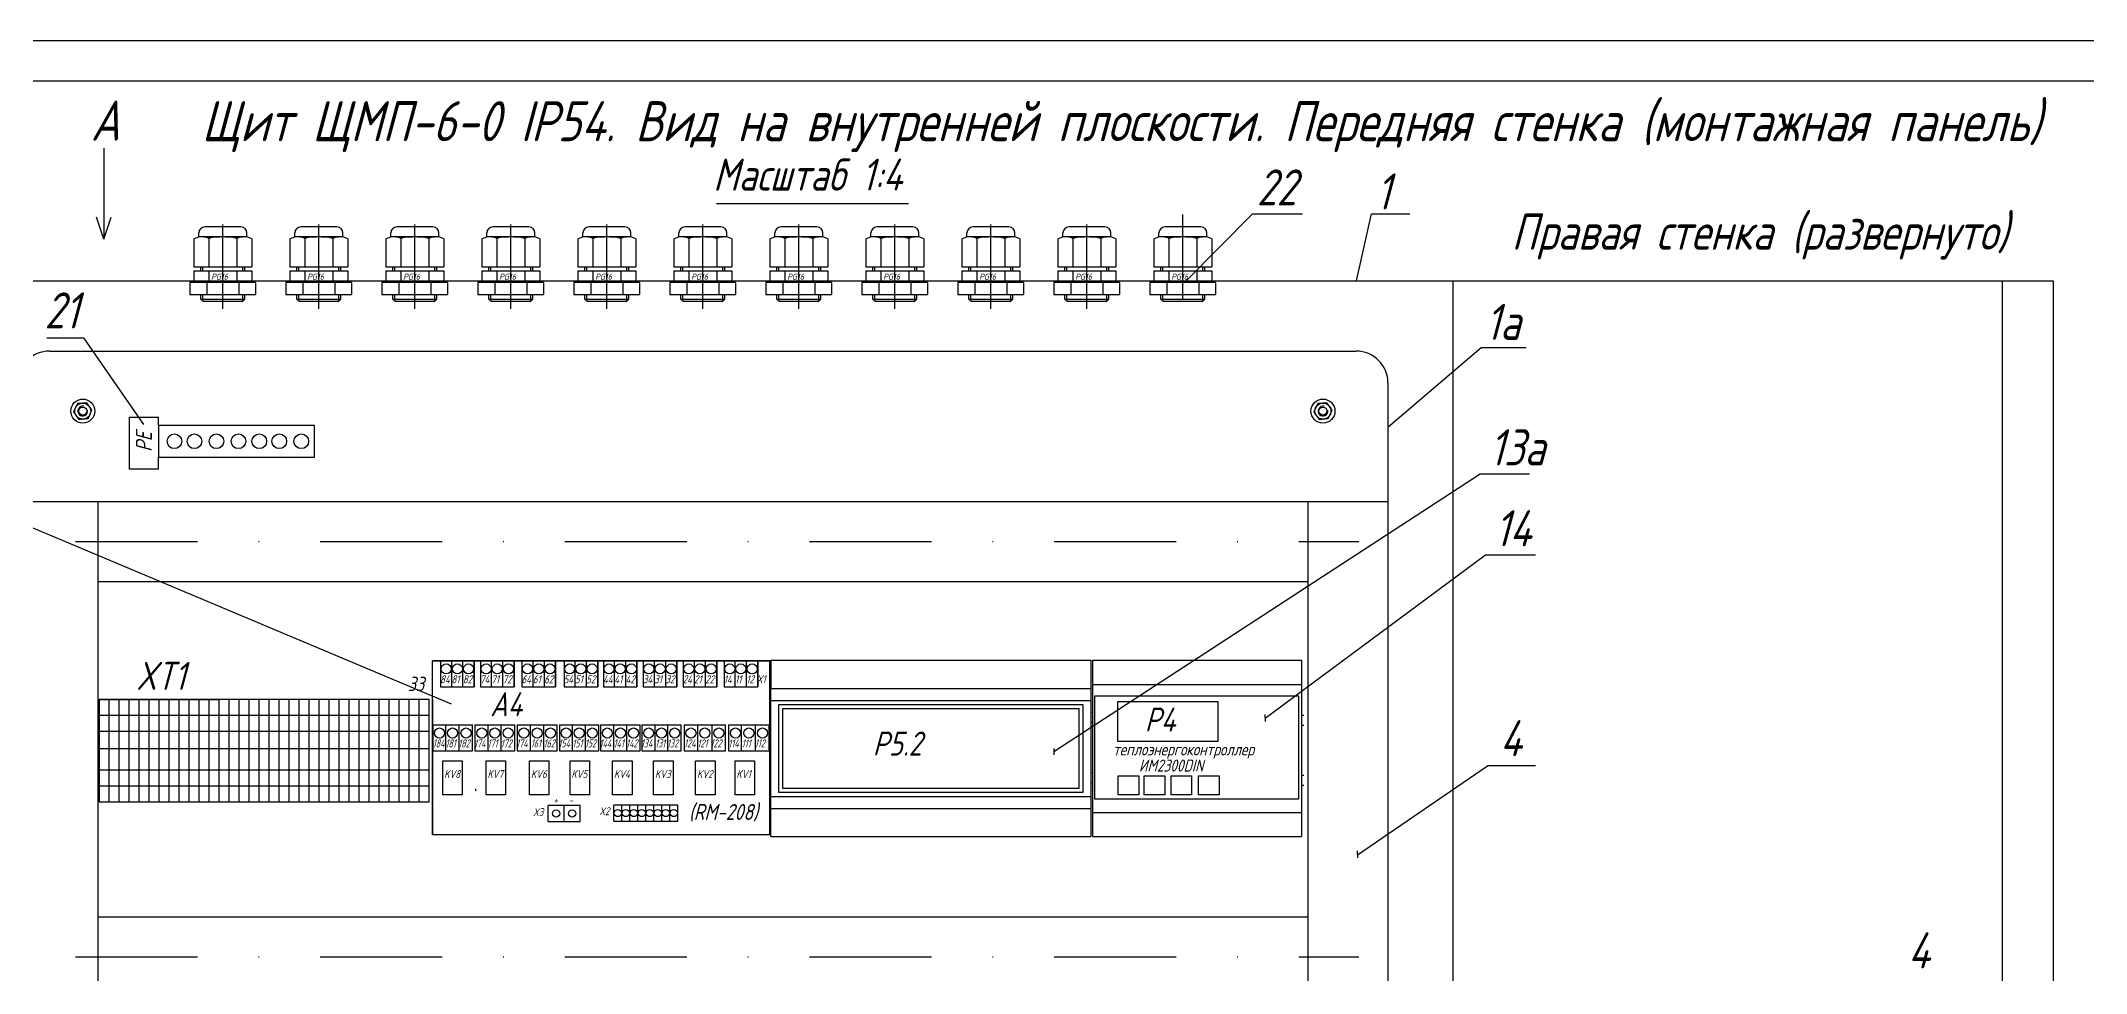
# Model space of a CAD drawing. Header units: millimetres. Extents: x 1012 to 5632, y 4 to 1530.
# Drawn here: x 1150.7 to 1406.3, y 565.6 to 682.1 of the extents above; entities that cross this region are included whole.
import ezdxf

# ---------------------------------------------------------------- set-up
doc = ezdxf.new("R2010")
doc.units = ezdxf.units.MM
doc.linetypes.add('DASHDOTX2', pattern=[50.8, 25.4, -12.7, 0, -12.7])
doc.layers.add('АСУТП', color=7, linetype='Continuous')
doc.layers.add('ссылки', color=7, linetype='Continuous')
doc.styles.add('GOST тип А', font='GOST_A.TTF', dxfattribs={"oblique": 15})
doc.styles.get("Standard").update_dxf_attribs({"font": 'GOST_A.TTF', "width": 0.8, "oblique": 15, "height": 3})

# ---------------------------------------------------------------- blocks, each defined once
blk = doc.blocks.new('PG16')
at = {"lineweight": 30}
for p, q in [((-3.62, 5.43), (-3, 5.68)), ((-3.62, 5.43), (-3.62, 1.93)), ((-3, 5.68), (-3, 6.18)), ((3, 5.68), (-3, 5.68)), ((2.25, 6.93), (-2.25, 6.93)), ((-1.75, 5.68), (-1.75, 1.93)), ((1.75, 5.68), (1.75, 1.93)), ((3, 5.68), (3, 6.18)), ((3.62, 5.43), (3, 5.68)), ((3.62, 5.43), (3.62, 1.93)), ((-4.12, 0), (-4.12, -1.5)), ((4.12, 0), (-4.12, 0)), ((-3.62, 1.93), (3.62, 1.93)), ((-3.62, 1.43), (-3.62, 0.18)), ((-3.62, 1.43), (3.62, 1.43)), ((-3.62, 0.18), (3.62, 0.18)), ((-2.75, 1.43), (-2.75, 1.93)), ((-2.75, 0), (-2.75, 0.18)), ((-2, 0), (-2, -1.5)), ((-1.75, 1.43), (-1.75, 0.18)), ((1.75, 1.43), (1.75, 0.18)), ((2, 0), (2, -1.5)), ((2.75, 1.43), (2.75, 1.93)), ((2.75, 0), (2.75, 0.18)), ((3.62, 1.43), (3.62, 0.18)), ((4.12, -1.5), (4.12, 0)), ((-4.12, -1.5), (4.12, -1.5)), ((-2.75, -2.07), (-2.75, -1.5)), ((-2.75, -2.07), (2.75, -2.07)), ((-2.75, -2.07), (-2.5, -2.32)), ((-2.5, -2.32), (2.5, -2.32)), ((2.75, -2.07), (2.5, -2.32)), ((2.75, -2.07), (2.75, -1.5))]:
    blk.add_line(p, q, dxfattribs=at)
for p, q in [((-2.5, 1.43), (-2.5, 1.93)), ((-2.5, 0), (-2.5, 0.18)), ((2.5, 1.43), (2.5, 1.93)), ((2.5, 0), (2.5, 0.18)), ((-2.5, -2.32), (-2.5, -1.5)), ((2.5, -2.32), (2.5, -1.5))]:
    blk.add_line(p, q)
for centre, start, end in [((-2.25, 6.18), 90, 180), ((2.25, 6.18), 0, 90)]:
    blk.add_arc(centre, 0.75, start, end, dxfattribs=at)
for centre, major_axis, ratio, start_param, end_param in [((-2.69, 5.43), (-0.937, 0), 0.266667, 3.141593, 4.712389), ((0, 5.43), (-1.75, 0), 0.142857, 3.141593, 6.283185), ((2.69, 5.43), (0.938, 0), 0.266667, 1.570796, 3.141593)]:
    blk.add_ellipse(centre, major_axis=major_axis, ratio=ratio, start_param=start_param, end_param=end_param, dxfattribs=at)
at = {"layer": 'ссылки', "lineweight": 30, "oblique": 15}
blk.add_text('PG16', height=0.75, dxfattribs=at).set_placement((-1.47, 0.35))

msp = doc.modelspace()

# ---------------------------------------------------------------- linework, layer by layer
at = {"color": 7}
for p, q in [((1862.8493, 682.0808), (1021.8493, 682.0808)), ((1158.5988, 668.6732), (1158.5988, 657.309)), ((1158.5988, 657.309), (1157.6804, 660.062)), ((1158.5988, 657.309), (1159.5173, 660.062)), ((1235.1789, 661.7526), (1259.1571, 661.7526)), ((1293.4574, 649.8769, 248.958), (1293.4574, 660.4089, 248.958)), ((1293.87, 652.0938), (1302.1455, 660.5017)), ((1302.1455, 660.5017), (1308.4047, 660.5017)), ((1315.1668, 652.0938), (1317.0376, 660.5017)), ((1317.0376, 660.5017), (1321.7968, 660.5017)), ((1158.5988, 657.309), (1158.5988, 657.309)), ((1173.4574, 648.6269, 248.958), (1173.4574, 659.1589, 248.958)), ((1185.4574, 648.6269, 248.958), (1185.4574, 659.1589, 248.958)), ((1197.4574, 648.6269, 248.958), (1197.4574, 659.1589, 248.958)), ((1209.4574, 648.6269, 248.958), (1209.4574, 659.1589, 248.958)), ((1221.4574, 648.6269, 248.958), (1221.4574, 659.1589, 248.958)), ((1233.4574, 648.6269, 248.958), (1233.4574, 659.1589, 248.958)), ((1245.4574, 648.6269, 248.958), (1245.4574, 659.1589, 248.958)), ((1257.4574, 648.6269, 248.958), (1257.4574, 659.1589, 248.958)), ((1269.4574, 648.6269, 248.958), (1269.4574, 659.1589, 248.958)), ((1281.4574, 648.6269, 248.958), (1281.4574, 659.1589, 248.958)), ((1151.4438, 645.0065), (1156.0601, 645.0065)), ((1156.0601, 645.0065), (1163.5529, 634.1643)), ((1319.0824, 633.8388), (1330.7108, 643.8035)), ((1330.7108, 643.8035), (1336.3489, 643.8035)), ((1161.8076, 628.5736), (1161.8076, 635.0736)), ((1161.8076, 635.0736), (1165.4163, 635.0736)), ((1165.4163, 634.0736), (1165.4163, 635.0736)), ((1165.4163, 634.0736), (1169.4163, 634.0736)), ((1165.4163, 634.0736), (1165.4163, 630.0736)), ((1169.4163, 634.0736), (1173.4163, 634.0736)), ((1173.4163, 634.0736), (1184.9343, 634.0736)), ((1184.9343, 630.0736), (1184.9343, 634.0736)), ((1165.4163, 630.0736), (1169.4163, 630.0736)), ((1165.4163, 628.5736), (1165.4163, 630.0736)), ((1169.4163, 630.0736), (1173.4163, 630.0736)), ((1173.4163, 630.0736), (1184.9343, 630.0736)), ((1202.0328, 599.2334), (1135.8855, 627.0371)), ((1165.4163, 628.5736), (1161.8076, 628.5736)), ((1277.3117, 593.3243), (1330.612, 627.9897)), ((1330.612, 627.9897), (1336.761, 627.9897)), ((1303.7125, 597.492), (1331.2855, 617.8845)), ((1331.2855, 617.8845), (1337.5286, 617.8845)), ((1242.0091, 604.637), (1199.6769, 604.637)), ((1199.6769, 599.7988), (1199.6769, 604.637)), ((1200.6726, 604.637), (1200.6726, 601.3979)), ((1202.0726, 601.3979), (1202.0726, 604.637)), ((1203.4726, 601.3979), (1203.4726, 604.637)), ((1204.8726, 604.637), (1204.8726, 601.3979)), ((1204.8726, 601.3979), (1204.8726, 604.637)), ((1205.6563, 604.637), (1205.6563, 601.3979)), ((1207.0563, 601.3979), (1207.0563, 604.637)), ((1208.4563, 601.3979), (1208.4563, 604.637)), ((1209.8563, 604.637), (1209.8563, 601.3979)), ((1209.8563, 601.3979), (1209.8563, 604.637)), ((1210.8477, 604.637), (1210.8477, 601.3979)), ((1212.2477, 601.3979), (1212.2477, 604.637)), ((1213.6477, 601.3979), (1213.6477, 604.637)), ((1215.0477, 604.637), (1215.0477, 601.3979)), ((1215.0477, 601.3979), (1215.0477, 604.637)), ((1216.1083, 604.637), (1216.1083, 601.3979)), ((1217.5083, 601.3979), (1217.5083, 604.637)), ((1218.9083, 601.3979), (1218.9083, 604.637)), ((1220.3083, 604.637), (1220.3083, 601.3979)), ((1220.3083, 601.3979), (1220.3083, 604.637)), ((1221.0228, 604.637), (1221.0228, 601.3979)), ((1222.4228, 601.3979), (1222.4228, 604.637)), ((1223.8228, 601.3979), (1223.8228, 604.637)), ((1225.2228, 604.637), (1225.2228, 601.3979)), ((1225.2228, 601.3979), (1225.2228, 604.637)), ((1226.0065, 604.637), (1226.0065, 601.3979)), ((1227.4065, 601.3979), (1227.4065, 604.637)), ((1228.8065, 601.3979), (1228.8065, 604.637)), ((1230.2065, 604.637), (1230.2065, 601.3979)), ((1230.2065, 601.3979), (1230.2065, 604.637)), ((1230.9903, 604.637), (1230.9903, 601.3979)), ((1232.3903, 601.3979), (1232.3903, 604.637)), ((1233.7903, 601.3979), (1233.7903, 604.637)), ((1235.1903, 604.637), (1235.1903, 601.3979)), ((1235.1903, 601.3979), (1235.1903, 604.637)), ((1236.1124, 604.637), (1236.1124, 601.3979)), ((1237.5124, 601.3979), (1237.5124, 604.637)), ((1238.9124, 601.3979), (1238.9124, 604.637)), ((1240.3124, 604.637), (1240.3124, 601.3979)), ((1240.3124, 601.3979), (1240.3124, 604.637)), ((1241.9584, 604.7089), (1241.9584, 601.2089)), ((1241.9584, 604.7089), (1281.9584, 604.7089)), ((1282.164, 604.7089), (1285.4854, 604.7089)), ((1200.6726, 601.3979), (1204.8726, 601.3979)), ((1205.6563, 601.3979), (1209.8563, 601.3979)), ((1210.8477, 601.3979), (1215.0477, 601.3979)), ((1216.1083, 601.3979), (1220.3083, 601.3979)), ((1221.0228, 601.3979), (1225.2228, 601.3979)), ((1226.0065, 601.3979), (1230.2065, 601.3979)), ((1230.9903, 601.3979), (1235.1903, 601.3979)), ((1236.1124, 601.3979), (1240.3124, 601.3979)), ((1241.9584, 601.2089), (1281.9584, 601.2089)), ((1282.164, 601.7042), (1308.2602, 601.7042)), ((1158.0035, 599.7988), (1158.0035, 599.7988)), ((1158.0035, 599.7988), (1173.0635, 599.7988)), ((1172.9928, 599.7988), (1172.9928, 599.7988)), ((1187.9928, 599.7988), (1187.9928, 599.7988)), ((1199.6769, 599.7988), (1199.6769, 582.9157)), ((1241.9584, 599.7089), (1281.9584, 599.7089)), ((1242.9584, 588.2089), (1242.9584, 599.2089)), ((1242.9584, 599.2089), (1245.4584, 599.2089)), ((1243.2084, 599.2089), (1280.9584, 599.2089)), ((1243.4584, 588.7089), (1243.4584, 598.7089)), ((1243.4584, 598.7089), (1247.2084, 598.7089)), ((1243.9584, 598.7089), (1280.4584, 598.7089)), ((1280.4584, 598.7089), (1280.4584, 588.7089)), ((1280.9584, 599.2089), (1280.9584, 588.2089)), ((1282.4624, 600.2554), (1307.9014, 600.2554)), ((1282.4624, 587.3583), (1282.4624, 600.2554)), ((1285.3246, 599.5774), (1297.8346, 599.5774)), ((1285.3246, 594.5774), (1285.3246, 599.5774)), ((1297.8346, 599.5774), (1297.8346, 594.5774)), ((1307.9014, 600.2554), (1307.9014, 587.3583)), ((1199.6935, 596.6312), (1199.6935, 593.3921)), ((1199.6935, 596.6312), (1204.6755, 596.6312)), ((1200.3914, 596.6312), (1204.3455, 596.6312)), ((1201.3501, 593.3921), (1201.3501, 596.6312)), ((1202.9816, 593.3921), (1202.9816, 596.6312)), ((1204.6755, 593.3921), (1204.6755, 596.6312)), ((1204.9715, 596.6312), (1204.9715, 593.3921)), ((1204.9715, 596.6312), (1209.9692, 596.6312)), ((1205.6694, 596.6312), (1209.8694, 596.6312)), ((1206.6209, 593.3921), (1206.6209, 596.6312)), ((1208.248, 593.3921), (1208.248, 596.6312)), ((1209.9692, 593.3921), (1209.9692, 596.6312)), ((1210.2374, 596.6312), (1210.2374, 593.3921)), ((1210.2374, 596.6312), (1215.2351, 596.6312)), ((1210.9353, 596.6312), (1215.1353, 596.6312)), ((1211.8946, 593.3921), (1211.8946, 596.6312)), ((1213.5794, 593.3921), (1213.5794, 596.6312)), ((1215.2351, 593.3921), (1215.2351, 596.6312)), ((1215.518, 596.6312), (1215.518, 593.3921)), ((1215.518, 596.6312), (1220.4581, 596.6312)), ((1216.2159, 596.6312), (1220.4159, 596.6312)), ((1217.1752, 593.3921), (1217.1752, 596.6312)), ((1218.8024, 593.3921), (1218.8024, 596.6312)), ((1220.4581, 593.3921), (1220.4581, 596.6312)), ((1220.6694, 596.6312), (1220.6694, 593.3921)), ((1220.6694, 596.6312), (1225.6095, 596.6312)), ((1221.3673, 596.6312), (1225.5673, 596.6312)), ((1222.3266, 593.3921), (1222.3266, 596.6312)), ((1223.9538, 593.3921), (1223.9538, 596.6312)), ((1225.6095, 593.3921), (1225.6095, 596.6312)), ((1225.8369, 596.6312), (1225.8369, 593.3921)), ((1225.8369, 596.6312), (1230.73, 596.6312)), ((1227.4976, 593.3921), (1227.4976, 596.6312)), ((1229.0631, 593.3921), (1229.0631, 596.6312)), ((1230.73, 593.3921), (1230.73, 596.6312)), ((1231.1226, 596.6312), (1231.1226, 593.3921)), ((1231.1226, 596.6312), (1236.2693, 596.6312)), ((1232.8137, 593.3921), (1232.8137, 596.6312)), ((1234.6024, 593.3921), (1234.6024, 596.6312)), ((1236.2693, 593.3921), (1236.2693, 596.6312)), ((1236.6473, 596.6312), (1236.6473, 593.3921)), ((1236.6473, 596.6312), (1241.7535, 596.6312)), ((1238.2979, 593.3921), (1238.2979, 596.6312)), ((1240.0154, 593.3921), (1240.0154, 596.6312)), ((1241.7535, 593.3921), (1241.7535, 596.6312)), ((1303.7125, 597.5724), (1303.7125, 597.9631)), ((1303.7125, 597.5724), (1303.7125, 597.5724)), ((1303.7125, 597.5724), (1303.7125, 597.088)), ((1157.8324, 593.691), (1199.2535, 593.691)), ((1199.6935, 593.3921), (1204.6755, 593.3921)), ((1200.3914, 593.3921), (1204.3455, 593.3921)), ((1204.9715, 593.3921), (1209.9692, 593.3921)), ((1205.6694, 593.3921), (1209.8694, 593.3921)), ((1210.2374, 593.3921), (1215.2351, 593.3921)), ((1210.9353, 593.3921), (1215.1353, 593.3921)), ((1215.518, 593.3921), (1220.4581, 593.3921)), ((1216.2159, 593.3921), (1220.4159, 593.3921)), ((1220.6694, 593.3921), (1225.6095, 593.3921)), ((1221.3673, 593.3921), (1225.5673, 593.3921)), ((1225.8369, 593.3921), (1230.73, 593.3921)), ((1231.1226, 593.3921), (1236.2693, 593.3921)), ((1236.6473, 593.3921), (1241.7535, 593.3921)), ((1241.9584, 582.7089), (1241.9584, 593.7089)), ((1277.3117, 593.7081), (1277.3117, 592.9095)), ((1297.8346, 594.5774), (1285.3246, 594.5774)), ((1315.2859, 580.4308), (1331.518, 591.539)), ((1337.5272, 591.539), (1331.518, 591.539)), ((1205.0901, 588.4022), (1205.0901, 588.6695)), ((1280.9584, 588.2089), (1242.9584, 588.2089)), ((1280.4584, 588.7089), (1243.4584, 588.7089)), ((1170.5035, 587.0488), (1170.5035, 587.0488)), ((1185.5035, 587.0488), (1185.5035, 587.0488)), ((1200.5035, 587.0488), (1200.5035, 587.0488)), ((1216.1241, 586.5863), (1214.1241, 586.5863)), ((1214.1241, 584.5863), (1214.1241, 586.5863)), ((1218.1241, 586.5863), (1216.1241, 586.5863)), ((1216.1241, 584.5863), (1216.1241, 586.5863)), ((1218.1241, 584.5863), (1218.1241, 586.5863)), ((1230.32, 586.6306), (1222.32, 586.6306)), ((1222.32, 584.6306), (1222.32, 586.6306)), ((1223.32, 584.6306), (1223.32, 586.6306)), ((1224.32, 584.6306), (1224.32, 586.6306)), ((1225.32, 584.6306), (1225.32, 586.6306)), ((1226.32, 584.6306), (1226.32, 586.6306)), ((1227.32, 584.6306), (1227.32, 586.6306)), ((1228.32, 584.6306), (1228.32, 586.6306)), ((1229.32, 584.6306), (1229.32, 586.6306)), ((1230.32, 584.6306), (1230.32, 586.6306)), ((1241.9584, 587.7089), (1281.9584, 587.7089)), ((1241.9584, 582.7089), (1241.9584, 586.2089)), ((1241.9584, 586.2089), (1281.9584, 586.2089)), ((1282.164, 585.7136), (1308.2602, 585.7136)), ((1307.9014, 587.3583), (1282.4624, 587.3583)), ((1199.6769, 582.9157), (1199.6769, 582.9157)), ((1214.1241, 584.5863), (1216.1241, 584.5863)), ((1216.1241, 584.5863), (1218.1241, 584.5863)), ((1222.32, 584.6306), (1230.32, 584.6306)), ((1282.164, 582.7089), (1285.4854, 582.7089)), ((1315.2859, 580.5112), (1315.2859, 580.9019)), ((1315.2859, 580.5112), (1315.2859, 580.0267))]:
    msp.add_line(p, q, dxfattribs=at)
at = {"color": 7, "lineweight": 30}
for p, q in [((1041.8493, 677.0808), (1857.8493, 677.0808)), ((1157.8324, 624.5467), (1157.8324, 377.7865)), ((1157.8324, 624.5467), (1309.0824, 624.5467)), ((1309.0824, 624.544), (1309.0824, 377.7865)), ((1319.0824, 624.544), (1319.0824, 377.7865)), ((1157.8324, 614.5467), (1309.0824, 614.5467)), ((1241.9584, 604.7089), (1281.9584, 604.7089)), ((1241.9584, 582.7089), (1241.9584, 604.7089)), ((1281.9584, 604.7089), (1281.9584, 582.7089)), ((1282.164, 604.7089), (1282.164, 582.7089)), ((1282.164, 604.7089), (1308.2602, 604.7089)), ((1308.2602, 604.7089), (1308.2602, 582.7089)), ((1158.0035, 587.0488), (1158.0035, 599.7988)), ((1158.0035, 599.7988), (1158.0035, 587.0488)), ((1158.0035, 587.0488), (1158.0035, 599.7988)), ((1158.0035, 587.0488), (1158.0035, 599.7988)), ((1199.2535, 599.7988), (1158.0035, 599.7988)), ((1158.0035, 599.7988), (1158.0035, 587.0488)), ((1158.0035, 587.0488), (1158.0035, 599.7988)), ((1158.0035, 587.0488), (1158.0035, 599.7988)), ((1158.0035, 587.0488), (1158.0035, 599.7988)), ((1158.0035, 587.0488), (1158.0035, 598.5488)), ((1158.0035, 598.5488), (1158.0035, 587.0488)), ((1158.0035, 587.0488), (1158.0035, 598.5488)), ((1158.0035, 587.0488), (1158.0035, 598.5488)), ((1158.0035, 587.0488), (1158.0035, 598.5488)), ((1158.0035, 598.5488), (1158.0035, 587.0488)), ((1158.0035, 587.0488), (1158.0035, 598.5488)), ((1159.2535, 587.0488), (1159.2535, 599.7988)), ((1159.2535, 587.0488), (1159.2535, 599.7988)), ((1160.5035, 587.0488), (1160.5035, 599.7988)), ((1160.5035, 587.0488), (1160.5035, 599.7988)), ((1161.7535, 587.0488), (1161.7535, 599.7988)), ((1161.7535, 587.0488), (1161.7535, 599.7988)), ((1163.0035, 587.0488), (1163.0035, 599.7988)), ((1163.0035, 587.0488), (1163.0035, 599.7988)), ((1164.2535, 587.0488), (1164.2535, 599.7988)), ((1164.2535, 587.0488), (1164.2535, 599.7988)), ((1165.5035, 587.0488), (1165.5035, 599.7988)), ((1165.5035, 587.0488), (1165.5035, 599.7988)), ((1166.7535, 587.0488), (1166.7535, 599.7988)), ((1166.7535, 587.0488), (1166.7535, 599.7988)), ((1168.0035, 587.0488), (1168.0035, 599.7988)), ((1168.0035, 587.0488), (1168.0035, 599.7988)), ((1169.2535, 587.0488), (1169.2535, 599.7988)), ((1169.2535, 587.0488), (1169.2535, 599.7988)), ((1170.5035, 587.0488), (1170.5035, 599.7988)), ((1171.7535, 587.0488), (1171.7535, 599.7988)), ((1171.7535, 587.0488), (1171.7535, 599.7988)), ((1171.7535, 587.0488), (1171.7535, 599.7988)), ((1173.0035, 587.0488), (1173.0035, 599.7988)), ((1173.0035, 587.0488), (1173.0035, 599.7988)), ((1173.0035, 587.0488), (1173.0035, 599.7988)), ((1174.2535, 587.0488), (1174.2535, 599.7988)), ((1174.2535, 587.0488), (1174.2535, 599.7988)), ((1175.5035, 587.0488), (1175.5035, 599.7988)), ((1175.5035, 587.0488), (1175.5035, 599.7988)), ((1176.7535, 587.0488), (1176.7535, 599.7988)), ((1176.7535, 587.0488), (1176.7535, 599.7988)), ((1178.0035, 587.0488), (1178.0035, 599.7988)), ((1178.0035, 587.0488), (1178.0035, 599.7988)), ((1179.2535, 587.0488), (1179.2535, 599.7988)), ((1179.2535, 587.0488), (1179.2535, 599.7988)), ((1180.5035, 587.0488), (1180.5035, 599.7988)), ((1180.5035, 587.0488), (1180.5035, 599.7988)), ((1181.7535, 587.0488), (1181.7535, 599.7988)), ((1181.7535, 587.0488), (1181.7535, 599.7988)), ((1183.0035, 587.0488), (1183.0035, 599.7988)), ((1183.0035, 587.0488), (1183.0035, 599.7988)), ((1184.2535, 587.0488), (1184.2535, 599.7988)), ((1184.2535, 587.0488), (1184.2535, 599.7988)), ((1185.5035, 587.0488), (1185.5035, 599.7988)), ((1186.7535, 587.0488), (1186.7535, 599.7988)), ((1186.7535, 587.0488), (1186.7535, 599.7988)), ((1186.7535, 587.0488), (1186.7535, 599.7988)), ((1188.0035, 587.0488), (1188.0035, 599.7988)), ((1188.0035, 587.0488), (1188.0035, 599.7988)), ((1188.0035, 587.0488), (1188.0035, 599.7988)), ((1189.2535, 587.0488), (1189.2535, 599.7988)), ((1189.2535, 587.0488), (1189.2535, 599.7988)), ((1190.5035, 587.0488), (1190.5035, 599.7988)), ((1190.5035, 587.0488), (1190.5035, 599.7988)), ((1191.7535, 587.0488), (1191.7535, 599.7988)), ((1191.7535, 587.0488), (1191.7535, 599.7988)), ((1193.0035, 587.0488), (1193.0035, 599.7988)), ((1193.0035, 587.0488), (1193.0035, 599.7988)), ((1194.2535, 587.0488), (1194.2535, 599.7988)), ((1194.2535, 587.0488), (1194.2535, 599.7988)), ((1195.5035, 587.0488), (1195.5035, 599.7988)), ((1195.5035, 587.0488), (1195.5035, 599.7988)), ((1196.7535, 587.0488), (1196.7535, 599.7988)), ((1196.7535, 587.0488), (1196.7535, 599.7988)), ((1198.0035, 587.0488), (1198.0035, 599.7988)), ((1198.0035, 587.0488), (1198.0035, 599.7988)), ((1199.2535, 587.0488), (1199.2535, 599.7988)), ((1241.9009, 598.1738), (1241.7482, 598.1738)), ((1282.122, 598.1738), (1281.9693, 598.1738)), ((1158.0301, 597.8226), (1157.8993, 597.8226)), ((1157.8993, 597.8226), (1157.8993, 589.0726)), ((1158.0301, 596.5726), (1157.8993, 596.5726)), ((1199.2535, 597.7988), (1158.0035, 597.7988)), ((1199.2535, 595.7988), (1158.0035, 595.7988)), ((1241.9221, 596.9238), (1241.7694, 596.9238)), ((1282.1432, 596.9238), (1281.9905, 596.9238)), ((1308.5849, 597.8226), (1308.3186, 597.8226)), ((1308.5849, 596.5726), (1308.3186, 596.5726)), ((1158.0035, 591.0488), (1199.2535, 591.0488)), ((1241.9314, 590.6738), (1241.7787, 590.6738)), ((1282.1525, 590.6738), (1281.9998, 590.6738)), ((1158.0301, 590.3226), (1157.8993, 590.3226)), ((1158.0301, 589.0726), (1157.8993, 589.0726)), ((1158.0035, 589.0488), (1199.2535, 589.0488)), ((1241.9314, 589.4238), (1241.7787, 589.4238)), ((1282.1525, 589.4238), (1281.9998, 589.4238)), ((1308.5849, 590.3226), (1308.3186, 590.3226)), ((1308.5849, 589.0726), (1308.3186, 589.0726)), ((1158.0035, 587.0488), (1199.2535, 587.0488)), ((1241.9584, 582.7089), (1281.9584, 582.7089)), ((1282.164, 582.7089), (1308.2602, 582.7089)), ((1157.8324, 572.6544), (1309.0824, 572.6544))]:
    msp.add_line(p, q, dxfattribs=at)
at = {"color": 7, "linetype": 'DASHDOTX2', "ltscale": 0.6}
for p, q in [((1155.0465, 619.5448), (1315.4277, 619.5448)), ((1155.0465, 567.6525), (1315.4277, 567.6525))]:
    msp.add_line(p, q, dxfattribs=at)
at = {"color": 7, "lineweight": 30}
for points in [[(1155.2951, 636.7897), (1154.8071, 635.7432), (1155.4694, 634.7973), (1156.6197, 634.8979), (1157.1077, 635.9445), (1156.4454, 636.8903)], [(1310.2951, 636.7897), (1309.8071, 635.7432), (1310.4694, 634.7973), (1311.6197, 634.8979), (1312.1077, 635.9445), (1311.4454, 636.8903)], [(1241.7692, 582.9157), (1199.6769, 582.9157), (1199.6769, 604.637), (1241.7692, 604.637)]]:
    msp.add_lwpolyline(points, close=True, dxfattribs=at)
at = {"color": 7}
for points in [[(1203.386, 587.8969), (1200.9595, 587.8969), (1200.9595, 592.1512), (1203.386, 592.1512)], [(1208.8012, 587.8969), (1206.3747, 587.8969), (1206.3747, 592.1512), (1208.8012, 592.1512)], [(1214.2214, 587.8969), (1211.795, 587.8969), (1211.795, 592.1512), (1214.2214, 592.1512)], [(1219.2873, 587.8969), (1216.8608, 587.8969), (1216.8608, 592.1512), (1219.2873, 592.1512)], [(1224.6016, 587.8969), (1222.1751, 587.8969), (1222.1751, 592.1512), (1224.6016, 592.1512)], [(1229.7275, 587.8969), (1227.301, 587.8969), (1227.301, 592.1512), (1229.7275, 592.1512)], [(1234.9817, 587.8969), (1232.5552, 587.8969), (1232.5552, 592.1512), (1234.9817, 592.1512)], [(1239.9152, 587.8969), (1237.4888, 587.8969), (1237.4888, 592.1512), (1239.9152, 592.1512)], [(1285.3746, 590.2888), (1287.944, 590.2888), (1287.944, 587.8925), (1285.3746, 587.8925)], [(1288.6292, 590.2888), (1291.1986, 590.2888), (1291.1986, 587.8925), (1288.6292, 587.8925)], [(1291.9695, 590.2888), (1294.5389, 590.2888), (1294.5389, 587.8925), (1291.9695, 587.8925)], [(1295.3954, 590.2888), (1297.9648, 590.2888), (1297.9648, 587.8925), (1295.3954, 587.8925)]]:
    msp.add_lwpolyline(points, close=True, dxfattribs=at)
at = {"color": 7, "lineweight": 30}
for centre, radius in [((1155.9574, 635.8438), 1.5), ((1155.9574, 635.8438), 1), ((1155.9574, 635.8438), 1), ((1155.9574, 635.8438), 1), ((1310.9574, 635.8438), 1.5), ((1310.9574, 635.8438), 1), ((1310.9574, 635.8438), 1), ((1310.9574, 635.8438), 1), ((1155.9574, 635.8438), 0.5), ((1310.9574, 635.8438), 0.5)]:
    msp.add_circle(centre, radius, dxfattribs=at)
at = {"color": 7}
for centre, radius in [((1167.4161, 632.0736), 0.9154), ((1169.9161, 632.0736), 0.9154), ((1172.6661, 632.0736), 0.9154), ((1175.4161, 632.0736), 0.9154), ((1178.019, 632.0736), 0.9154), ((1180.519, 632.0736), 0.9154), ((1183.269, 632.0736), 0.9154), ((1201.3726, 603.6339), 0.63), ((1202.7726, 603.6339), 0.63), ((1204.1726, 603.6339), 0.63), ((1206.3563, 603.6339), 0.63), ((1207.7563, 603.6339), 0.63), ((1209.1563, 603.6339), 0.63), ((1211.5477, 603.6339), 0.63), ((1212.9477, 603.6339), 0.63), ((1214.3477, 603.6339), 0.63), ((1216.8083, 603.6339), 0.63), ((1218.2083, 603.6339), 0.63), ((1219.6083, 603.6339), 0.63), ((1221.7228, 603.6339), 0.63), ((1223.1228, 603.6339), 0.63), ((1224.5228, 603.6339), 0.63), ((1226.7065, 603.6339), 0.63), ((1228.1065, 603.6339), 0.63), ((1229.5065, 603.6339), 0.63), ((1231.6903, 603.6339), 0.63), ((1233.0903, 603.6339), 0.63), ((1234.4903, 603.6339), 0.63), ((1236.8124, 603.6339), 0.63), ((1238.2124, 603.6339), 0.63), ((1239.6124, 603.6339), 0.63), ((1200.5373, 595.6281), 0.63), ((1202.1748, 595.6281), 0.63), ((1203.8558, 595.6281), 0.63), ((1205.8153, 595.6281), 0.63), ((1207.446, 595.6281), 0.63), ((1209.1128, 595.6281), 0.63), ((1211.0813, 595.6281), 0.63), ((1212.7486, 595.6281), 0.63), ((1214.4154, 595.6281), 0.63), ((1216.3619, 595.6281), 0.63), ((1218.0004, 595.6281), 0.63), ((1219.6384, 595.6281), 0.63), ((1221.5133, 595.6281), 0.63), ((1223.1518, 595.6281), 0.63), ((1224.7898, 595.6281), 0.63), ((1226.6795, 595.6281), 0.63), ((1228.2889, 595.6281), 0.63), ((1229.9303, 595.6281), 0.63), ((1231.9694, 595.6281), 0.63), ((1233.6947, 595.6281), 0.63), ((1235.4657, 595.6281), 0.63), ((1237.5186, 595.6281), 0.63), ((1239.216, 595.6281), 0.63), ((1240.9056, 595.6281), 0.63), ((1215.1241, 585.5863), 0.45), ((1217.1241, 585.5863), 0.45), ((1222.82, 585.6306), 0.45), ((1223.82, 585.6306), 0.45), ((1224.82, 585.6306), 0.45), ((1225.82, 585.6306), 0.45), ((1226.82, 585.6306), 0.45), ((1227.82, 585.6306), 0.45), ((1228.82, 585.6306), 0.45), ((1229.82, 585.6306), 0.45)]:
    msp.add_circle(centre, radius, dxfattribs=at)
for centre in [(1155.9574, 635.8438), (1310.9574, 635.8438)]:
    msp.add_arc(centre, 0.6127, 77.654356, 9.494214, dxfattribs=at)
at = {"layer": 'АСУТП', "lineweight": 30}
for p, q in [((1139.7074, 652.0938), (1327.2074, 652.0938)), ((1327.2074, 652.0938), (1327.2074, 352.0938)), ((1327.2074, 652.0938), (1402.2074, 652.0938)), ((1395.8578, 652.0938), (1395.8578, 352.0938)), ((1402.2074, 652.0938), (1402.2074, 352.0938)), ((1151.8324, 643.3438), (1315.0824, 643.3438)), ((1319.0824, 639.3438), (1319.0824, 364.8438)), ((1147.8324, 624.5467), (1157.8324, 624.5467)), ((1309.0824, 624.544), (1319.0824, 624.544))]:
    msp.add_line(p, q, dxfattribs=at)
for centre, start, end in [((1151.8324, 639.3438), 90, 180), ((1315.0824, 639.3438), 0, 90)]:
    msp.add_arc(centre, 4, start, end, dxfattribs=at)

# ---------------------------------------------------------------- block references
at = {"color": 7}
for p in [(1173.4574, 651.9125, 248.958), (1185.4574, 651.9125, 248.958), (1197.4574, 651.9125, 248.958), (1209.4574, 651.9125, 248.958), (1221.4574, 651.9125, 248.958), (1233.4574, 651.9125, 248.958), (1245.4574, 651.9125, 248.958), (1257.4574, 651.9125, 248.958), (1269.4574, 651.9125, 248.958), (1281.4574, 651.9125, 248.958), (1293.4574, 651.9125, 248.958)]:
    msp.add_blockref('PG16', p, dxfattribs=at)

# ---------------------------------------------------------------- texts
at = {"color": 7, "oblique": 15}
msp.add_text('РЕ', height=2, rotation=90, dxfattribs=at).set_placement((1164.5929, 630.7386))
at = {"color": 7, "style": 'GOST тип А', "oblique": 15}
msp.add_text('XT1', height=3.5, dxfattribs=at).set_placement((1162.6264, 601.0171))
at = {"color": 7, "linetype": 'Continuous', "lineweight": 0, "oblique": 15}
for s, height, p in [('33', 1.8, (1196.5776, 600.8533)), ('84', 1, (1200.6192, 601.8458)), ('81', 1, (1202.0333, 601.8458)), ('82', 1, (1203.4473, 601.8458)), ('74', 1, (1205.6029, 601.8458)), ('71', 1, (1207.017, 601.8458)), ('72', 1, (1208.4311, 601.8458)), ('64', 1, (1210.7943, 601.8458)), ('61', 1, (1212.2084, 601.8458)), ('62', 1, (1213.6224, 601.8458)), ('54', 1, (1216.0549, 601.8458)), ('51', 1, (1217.469, 601.8458)), ('52', 1, (1218.883, 601.8458)), ('44', 1, (1220.9694, 601.8458)), ('41', 1, (1222.3835, 601.8458)), ('42', 1, (1223.7975, 601.8458)), ('34', 1, (1225.9531, 601.8458)), ('31', 1, (1227.3672, 601.8458)), ('32', 1, (1228.7813, 601.8458)), ('24', 1, (1230.9369, 601.8458)), ('21', 1, (1232.3509, 601.8458)), ('22', 1, (1233.765, 601.8458)), ('14', 1, (1236.059, 601.8458)), ('11', 1, (1237.4731, 601.8458)), ('12', 1, (1238.8872, 601.8458)), ('X1', 1, (1240.1714, 601.851)), ('KV8', 1, (1201.1192, 590.0021)), ('KV7', 1, (1206.5344, 590.0021)), ('KV6', 1, (1211.9547, 590.0021)), ('KV5', 1, (1217.0205, 590.0021)), ('KV4', 1, (1222.3348, 590.0021)), ('KV3', 1, (1227.4607, 590.0021)), ('KV2', 1, (1232.7149, 590.0021)), ('KV1', 1, (1237.6485, 590.0021)), ('X3', 1, (1212.226, 585.2421)), ('+', 1, (1214.7544, 586.7423)), ('-', 1, (1216.6748, 586.7423)), ('X2', 1, (1220.4938, 585.3642)), ('(RM-208)', 2, (1231.7078, 584.7683))]:
    msp.add_text(s, height=height, dxfattribs=at).set_placement(p)
at = {"color": 7, "lineweight": 0, "oblique": 15}
for s, p in [('A4', (1206.8686, 597.7234)), ('P4', (1288.6918, 595.8077)), ('P5.2', (1254.6918, 592.8077))]:
    msp.add_text(s, height=3, dxfattribs=at).set_placement(p)
at = {"color": 7, "linetype": 'Continuous', "lineweight": 0, "oblique": 15}
for s, width, p in [('184', 0.88, (1199.6935, 593.8401)), ('181', 0.88, (1201.2838, 593.8401)), ('182', 0.88, (1202.8881, 593.8401)), ('174', 0.88, (1204.8486, 593.8401)), ('171', 0.88, (1206.5335, 593.8401)), ('172', 0.88, (1208.1861, 593.8401)), ('174', 0.88, (1210.1145, 593.8401)), ('161', 0.88, (1211.9434, 593.8401)), ('162', 0.88, (1213.5442, 593.8454)), ('154', 0.88, (1215.3951, 593.8401)), ('151', 0.88, (1217.1376, 593.8401)), ('152', 0.88, (1218.7096, 593.8454)), ('144', 0.88, (1220.5465, 593.8401)), ('141', 0.88, (1222.289, 593.8401)), ('142', 0.88, (1223.861, 593.8454)), ('134', 0.88, (1225.7014, 593.8401)), ('131', 0.88, (1227.4899, 593.8401)), ('132', 0.88, (1228.9664, 593.8401)), ('124', 0.9, (1231.0973, 593.8401)), ('121', 0.9, (1232.7625, 593.8401)), ('122', 0.9, (1234.3902, 593.8401)), ('114', 0.9, (1236.6284, 593.8401)), ('111', 0.9, (1238.3008, 593.8401)), ('112', 0.9, (1239.9307, 593.8401))]:
    msp.add_text(s, height=1, dxfattribs=dict(at, width=width)).set_placement(p)
at = {"layer": 'ссылки', "color": 7, "oblique": 15}
for s, height, p in [('    Щит ЩМП-6-0 IP54. Вид на внутренней плоскости. Передняя стенка (монтажная панель)', 5, (1160.5467, 669.5551)), ('A', 5, (1156.9527, 669.6228)), ('Масштаб 1:4', 4, (1234.7358, 663.3831)), ('Правая стенка (развернуто)', 4.5, (1334.5163, 655.9993)), ('21', 4.5, (1151.1725, 646.1657)), ('13a', 4.5, (1331.7587, 629.0585)), ('14', 4.5, (1332.4322, 618.9532)), ('4', 4.5, (1333.0653, 592.7381)), ('теплоэнергоконтроллер', 1.5, (1284.7194, 592.8342)), ('ИМ2300DIN', 1.5, (1287.9534, 590.8157)), ('4', 4.5, (1384.0653, 566.2381))]:
    msp.add_text(s, height=height, dxfattribs=at).set_placement(p)
at = {"layer": 'ссылки', "color": 7, "style": 'GOST тип А', "oblique": 15}
for s, p in [('22', (1302.6798, 661.5346)), ('1', (1317.5719, 661.0346)), ('1a', (1331.2452, 644.7416))]:
    msp.add_text(s, height=4.5, dxfattribs=at).set_placement(p)

doc.saveas('drawing.dxf')
